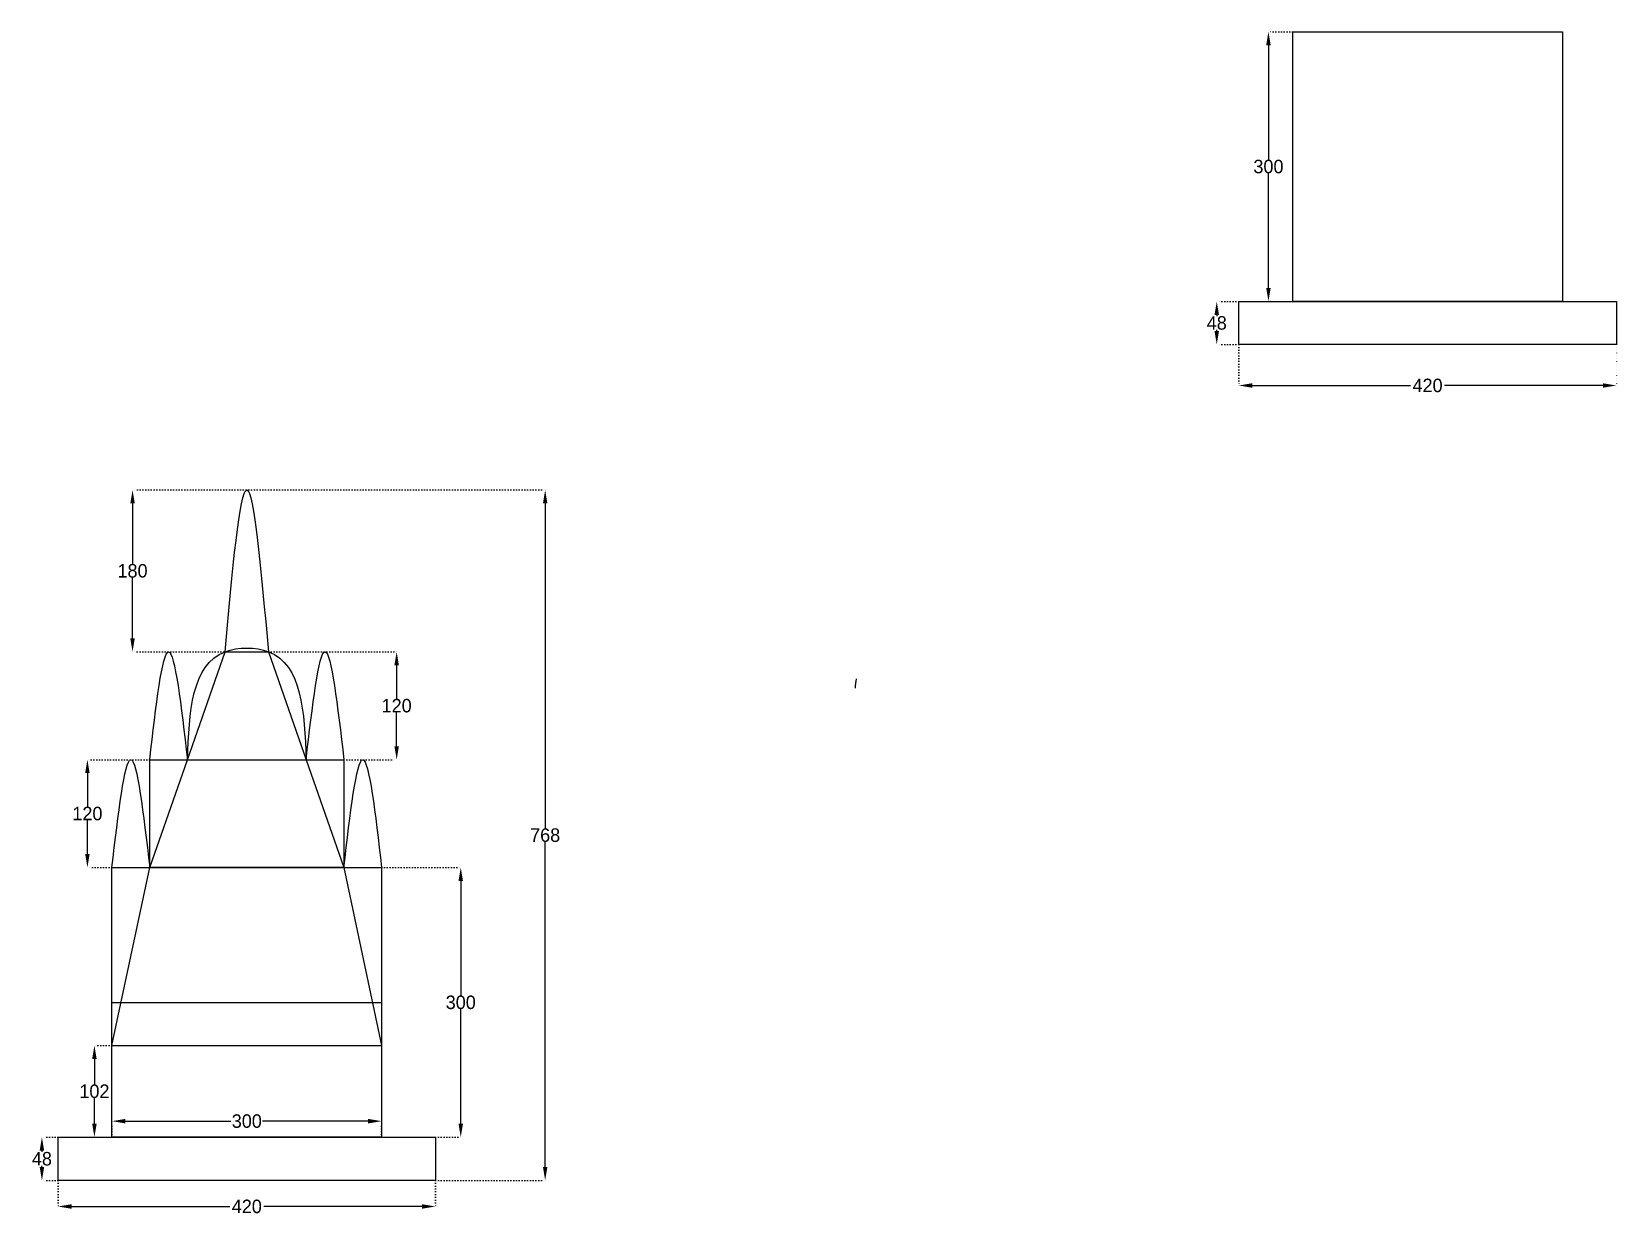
# Model space of a CAD drawing. Header units: inches. Extents: x -26 to 1736, y -84 to 1232.
import ezdxf

# ---------------------------------------------------------------- set-up
doc = ezdxf.new("R2010")
doc.units = ezdxf.units.IN
doc.header["$MEASUREMENT"] = 0
doc.linetypes.add('ACAD_ISO07W100', pattern=[3, 0, -3])
doc.dimstyles.new('kamolini new', dxfattribs={"dimscale": 1.5, "dimtxt": 10, "dimasz": 10, "dimexe": 0, "dimexo": 0.0625, "dimgap": 0.09, "dimtad": 0, "dimtih": 1, "dimtoh": 1, "dimdec": 0, "dimrnd": 0.001, "dimzin": 0, "dimdsep": 46, "dimtxsty": 'Standard', "dimcen": 0, "dimclrd": 5, "dimclre": 1, "dimadec": 0, "dimazin": 0, "dimtfac": 1, "dimtdec": 0, "dimtofl": 0, "dimtmove": 0, "dimatfit": 3, "dimfxl": 10, "dimtolj": 1, "dimtzin": 0, "dimlwe": -1, "dimarcsym": 0})

# ---------------------------------------------------------------- blocks, each defined once
blk = doc.blocks.new('*D15')
at = {"color": 1, "linetype": 'ACAD_ISO07W100', "transparency": 16777216}
for p, q in [((1316.2, 932.3), (1291.8, 932.3)), ((1316.2, 884.3), (1291.8, 884.3))]:
    blk.add_line(p, q, dxfattribs=at)
at = {"color": 5, "lineweight": -2, "transparency": 16777216}
for p, q in [((1291.8, 917.3), (1291.8, 916)), ((1291.8, 899.3), (1291.8, 900.7))]:
    blk.add_line(p, q, dxfattribs=at)
at = {"color": 5, "transparency": 16777216}
for points in [[(1289.3, 917.3), (1294.3, 917.3), (1291.8, 932.3)], [(1289.3, 899.3), (1294.3, 899.3), (1291.8, 884.3)]]:
    blk.add_solid(points, dxfattribs=at)
at = {"layer": 'Defpoints', "color": 0, "transparency": 16777216}
for p in [(1316.3, 932.3), (1291.8, 884.3), (1316.3, 884.3)]:
    blk.add_point(p, dxfattribs=at)
at = {"color": 0, "transparency": 16777216, "insert": (1291.8, 908.3), "char_height": 15, "attachment_point": 5}
blk.add_mtext('\\A1;48', dxfattribs=at)
blk = doc.blocks.new('*D16')
at = {"color": 1, "linetype": 'ACAD_ISO07W100', "transparency": 16777216}
for p, q in [((1316.3, 884.3), (1316.3, 838.8)), ((1736.3, 884.3), (1736.3, 838.8))]:
    blk.add_line(p, q, dxfattribs=at)
at = {"color": 5, "lineweight": -2, "transparency": 16777216}
for p, q in [((1331.3, 838.8), (1507.4, 838.8)), ((1721.3, 838.8), (1545.1, 838.8))]:
    blk.add_line(p, q, dxfattribs=at)
at = {"color": 5, "transparency": 16777216}
for points in [[(1331.3, 841.3), (1331.3, 836.3), (1316.3, 838.8)], [(1721.3, 841.3), (1721.3, 836.3), (1736.3, 838.8)]]:
    blk.add_solid(points, dxfattribs=at)
at = {"layer": 'Defpoints', "color": 0, "transparency": 16777216}
for p in [(1316.3, 884.3), (1736.3, 884.3), (1736.3, 838.8)]:
    blk.add_point(p, dxfattribs=at)
at = {"color": 0, "transparency": 16777216, "insert": (1526.3, 838.8), "char_height": 15, "attachment_point": 5}
blk.add_mtext('\\A1;420', dxfattribs=at)
blk = doc.blocks.new('*D17')
at = {"color": 1, "linetype": 'ACAD_ISO07W100', "transparency": 16777216}
for p, q in [((1376.2, 1232.3), (1349.3, 1232.3)), ((1376.2, 932.3), (1349.3, 932.3))]:
    blk.add_line(p, q, dxfattribs=at)
at = {"color": 5, "lineweight": -2, "transparency": 16777216}
for p, q in [((1349.3, 1217.3), (1349.3, 1090)), ((1349.3, 947.3), (1349.3, 1074.7))]:
    blk.add_line(p, q, dxfattribs=at)
at = {"color": 5, "transparency": 16777216}
for points in [[(1346.8, 1217.3), (1351.8, 1217.3), (1349.3, 1232.3)], [(1346.8, 947.3), (1351.8, 947.3), (1349.3, 932.3)]]:
    blk.add_solid(points, dxfattribs=at)
at = {"layer": 'Defpoints', "color": 0, "transparency": 16777216}
for p in [(1376.3, 1232.3), (1349.3, 932.3), (1376.3, 932.3)]:
    blk.add_point(p, dxfattribs=at)
at = {"color": 0, "transparency": 16777216, "insert": (1349.3, 1082.3), "char_height": 15, "attachment_point": 5}
blk.add_mtext('\\A1;300', dxfattribs=at)
blk = doc.blocks.new('*D18')
at = {"color": 1, "linetype": 'ACAD_ISO07W100', "transparency": 16777216}
for p, q in [((2.8, -45.5), (2.8, -74.4)), ((422.8, -45.5), (422.8, -74.4))]:
    blk.add_line(p, q, dxfattribs=at)
at = {"color": 5, "lineweight": -2, "transparency": 16777216}
for p, q in [((17.8, -74.4), (193.9, -74.4)), ((407.8, -74.4), (231.7, -74.4))]:
    blk.add_line(p, q, dxfattribs=at)
at = {"color": 5, "transparency": 16777216}
for points in [[(17.8, -71.9), (17.8, -76.9), (2.8, -74.4)], [(407.8, -71.9), (407.8, -76.9), (422.8, -74.4)]]:
    blk.add_solid(points, dxfattribs=at)
at = {"layer": 'Defpoints', "color": 0, "transparency": 16777216}
for p in [(2.8, -45.4, 1336.1), (422.8, -45.4, 1336.1), (2.8, -74.4)]:
    blk.add_point(p, dxfattribs=at)
at = {"color": 0, "transparency": 16777216, "insert": (212.8, -74.4), "char_height": 15, "attachment_point": 5}
blk.add_mtext('\\A1;420', dxfattribs=at)
blk = doc.blocks.new('*D19')
at = {"color": 1, "linetype": 'ACAD_ISO07W100', "transparency": 16777216}
for p, q in [((2.7, 2.6), (-15.1, 2.6)), ((2.7, -45.4), (-15.1, -45.4))]:
    blk.add_line(p, q, dxfattribs=at)
at = {"color": 5, "lineweight": -2, "transparency": 16777216}
for p, q in [((-15.1, -12.4), (-15.1, -13.7)), ((-15.1, -30.4), (-15.1, -29))]:
    blk.add_line(p, q, dxfattribs=at)
at = {"color": 5, "transparency": 16777216}
for points in [[(-17.6, -12.4), (-12.6, -12.4), (-15.1, 2.6)], [(-17.6, -30.4), (-12.6, -30.4), (-15.1, -45.4)]]:
    blk.add_solid(points, dxfattribs=at)
at = {"layer": 'Defpoints', "color": 0, "transparency": 16777216}
for p in [(-15.1, 2.6), (2.8, 2.6, 1336.1), (2.8, -45.4, 1336.1)]:
    blk.add_point(p, dxfattribs=at)
at = {"color": 0, "transparency": 16777216, "insert": (-15.1, -21.4), "char_height": 15, "attachment_point": 5}
blk.add_mtext('\\A1;48', dxfattribs=at)
blk = doc.blocks.new('*D20')
at = {"color": 1, "linetype": 'ACAD_ISO07W100', "transparency": 16777216}
for p, q in [((62.8, 2.7), (62.8, 20.5)), ((362.8, 2.7), (362.8, 20.5))]:
    blk.add_line(p, q, dxfattribs=at)
at = {"color": 5, "lineweight": -2, "transparency": 16777216}
for p, q in [((77.8, 20.5), (195.2, 20.5)), ((347.8, 20.5), (230.4, 20.5))]:
    blk.add_line(p, q, dxfattribs=at)
at = {"color": 5, "transparency": 16777216}
for points in [[(77.8, 23), (77.8, 18), (62.8, 20.5)], [(347.8, 23), (347.8, 18), (362.8, 20.5)]]:
    blk.add_solid(points, dxfattribs=at)
at = {"layer": 'Defpoints', "color": 0, "transparency": 16777216}
for p in [(362.8, 20.5), (62.8, 2.6, 1336.1), (362.8, 2.6, 1336.1)]:
    blk.add_point(p, dxfattribs=at)
at = {"color": 0, "transparency": 16777216, "insert": (212.8, 20.5), "char_height": 15, "attachment_point": 5}
blk.add_mtext('\\A1;300', dxfattribs=at)
blk = doc.blocks.new('*D21')
at = {"color": 1, "linetype": 'ACAD_ISO07W100', "transparency": 16777216}
for p, q in [((62.7, 104.7), (43.3, 104.7)), ((62.7, 2.6), (43.3, 2.6))]:
    blk.add_line(p, q, dxfattribs=at)
at = {"color": 5, "lineweight": -2, "transparency": 16777216}
for p, q in [((43.3, 89.7), (43.3, 61.3)), ((43.3, 17.6), (43.3, 46))]:
    blk.add_line(p, q, dxfattribs=at)
at = {"color": 5, "transparency": 16777216}
for points in [[(40.8, 89.7), (45.8, 89.7), (43.3, 104.7)], [(40.8, 17.6), (45.8, 17.6), (43.3, 2.6)]]:
    blk.add_solid(points, dxfattribs=at)
at = {"layer": 'Defpoints', "color": 0, "transparency": 16777216}
for p in [(43.3, 104.7), (62.8, 104.7), (62.8, 2.6, 1336.1)]:
    blk.add_point(p, dxfattribs=at)
at = {"color": 0, "transparency": 16777216, "insert": (43.3, 53.7), "char_height": 15, "attachment_point": 5}
blk.add_mtext('\\A1;102', dxfattribs=at)
blk = doc.blocks.new('*D23')
at = {"color": 1, "linetype": 'ACAD_ISO07W100', "transparency": 16777216}
for p, q in [((236.9, 722.6), (544.7, 722.6)), ((422.9, -45.4), (544.7, -45.4))]:
    blk.add_line(p, q, dxfattribs=at)
at = {"color": 5, "lineweight": -2, "transparency": 16777216}
for p, q in [((544.7, 707.6), (544.7, 346.3)), ((544.7, -30.4), (544.7, 331))]:
    blk.add_line(p, q, dxfattribs=at)
at = {"color": 5, "transparency": 16777216}
for points in [[(542.2, 707.6), (547.2, 707.6), (544.7, 722.6)], [(542.2, -30.4), (547.2, -30.4), (544.7, -45.4)]]:
    blk.add_solid(points, dxfattribs=at)
at = {"layer": 'Defpoints', "color": 0, "transparency": 16777216}
for p in [(236.8, 722.6, 1336.1), (422.8, -45.4, 1336.1), (544.7, -45.4)]:
    blk.add_point(p, dxfattribs=at)
at = {"color": 0, "transparency": 16777216, "insert": (544.7, 338.6), "char_height": 15, "attachment_point": 5}
blk.add_mtext('\\A1;768', dxfattribs=at)
blk = doc.blocks.new('*D24')
at = {"color": 1, "linetype": 'ACAD_ISO07W100', "transparency": 16777216}
for p, q in [((104.7, 422.6), (35.5, 422.6)), ((62.7, 302.6), (35.5, 302.6))]:
    blk.add_line(p, q, dxfattribs=at)
at = {"color": 5, "lineweight": -2, "transparency": 16777216}
for p, q in [((35.5, 407.6), (35.5, 370.3)), ((35.5, 317.6), (35.5, 355))]:
    blk.add_line(p, q, dxfattribs=at)
at = {"color": 5, "transparency": 16777216}
for points in [[(33, 407.6), (38, 407.6), (35.5, 422.6)], [(33, 317.6), (38, 317.6), (35.5, 302.6)]]:
    blk.add_solid(points, dxfattribs=at)
at = {"layer": 'Defpoints', "color": 0, "transparency": 16777216}
for p in [(35.5, 422.6), (104.8, 422.6, 1336.1), (62.8, 302.6, 1336.1)]:
    blk.add_point(p, dxfattribs=at)
at = {"color": 0, "transparency": 16777216, "insert": (35.5, 362.6), "char_height": 15, "attachment_point": 5}
blk.add_mtext('\\A1;120', dxfattribs=at)
blk = doc.blocks.new('*D25')
at = {"color": 1, "linetype": 'ACAD_ISO07W100', "transparency": 16777216}
for p, q in [((236.9, 542.6), (379.5, 542.6)), ((320.9, 422.6), (379.5, 422.6))]:
    blk.add_line(p, q, dxfattribs=at)
at = {"color": 5, "lineweight": -2, "transparency": 16777216}
for p, q in [((379.5, 527.6), (379.5, 490.3)), ((379.5, 437.6), (379.5, 475))]:
    blk.add_line(p, q, dxfattribs=at)
at = {"color": 5, "transparency": 16777216}
for points in [[(377, 527.6), (382, 527.6), (379.5, 542.6)], [(377, 437.6), (382, 437.6), (379.5, 422.6)]]:
    blk.add_solid(points, dxfattribs=at)
at = {"layer": 'Defpoints', "color": 0, "transparency": 16777216}
for p in [(236.8, 542.6, 1336.1), (379.5, 542.6), (320.8, 422.6, 1336.1)]:
    blk.add_point(p, dxfattribs=at)
at = {"color": 0, "transparency": 16777216, "insert": (379.5, 482.6), "char_height": 15, "attachment_point": 5}
blk.add_mtext('\\A1;120', dxfattribs=at)
blk = doc.blocks.new('*D26')
at = {"color": 1, "linetype": 'ACAD_ISO07W100', "transparency": 16777216}
for p, q in [((236.8, 722.6), (85.7, 722.6)), ((236.7, 542.6), (85.7, 542.6))]:
    blk.add_line(p, q, dxfattribs=at)
at = {"color": 5, "lineweight": -2, "transparency": 16777216}
for p, q in [((85.7, 707.6), (85.7, 640.3)), ((85.7, 557.6), (85.7, 625))]:
    blk.add_line(p, q, dxfattribs=at)
at = {"color": 5, "transparency": 16777216}
for points in [[(83.2, 707.6), (88.2, 707.6), (85.7, 722.6)], [(83.2, 557.6), (88.2, 557.6), (85.7, 542.6)]]:
    blk.add_solid(points, dxfattribs=at)
at = {"layer": 'Defpoints', "color": 0, "transparency": 16777216}
for p in [(236.9, 722.6), (85.7, 542.6), (236.8, 542.6, 1336.1)]:
    blk.add_point(p, dxfattribs=at)
at = {"color": 0, "transparency": 16777216, "insert": (85.7, 632.6), "char_height": 15, "attachment_point": 5}
blk.add_mtext('\\A1;180', dxfattribs=at)
blk = doc.blocks.new('*D28')
at = {"color": 1, "linetype": 'ACAD_ISO07W100', "transparency": 16777216}
for p, q in [((362.9, 302.6), (450.8, 302.6)), ((422.9, 2.6), (450.8, 2.6))]:
    blk.add_line(p, q, dxfattribs=at)
at = {"color": 5, "lineweight": -2, "transparency": 16777216}
for p, q in [((450.8, 287.6), (450.8, 160.3)), ((450.8, 17.6), (450.8, 145))]:
    blk.add_line(p, q, dxfattribs=at)
at = {"color": 5, "transparency": 16777216}
for points in [[(448.3, 287.6), (453.3, 287.6), (450.8, 302.6)], [(448.3, 17.6), (453.3, 17.6), (450.8, 2.6)]]:
    blk.add_solid(points, dxfattribs=at)
at = {"layer": 'Defpoints', "color": 0, "transparency": 16777216}
for p in [(362.8, 302.6, 1336.1), (422.8, 2.6, 1336.1), (450.8, 2.6)]:
    blk.add_point(p, dxfattribs=at)
at = {"color": 0, "transparency": 16777216, "insert": (450.8, 152.6), "char_height": 15, "attachment_point": 5}
blk.add_mtext('\\A1;300', dxfattribs=at)

msp = doc.modelspace()

# ---------------------------------------------------------------- linework, layer by layer
at = {"elevation": -1336.1}
msp.add_lwpolyline([(1316.3, 932.3), (1376.3, 932.3), (1376.3, 1232.3), (1676.3, 1232.3), (1676.3, 932.3), (1376.3, 932.3)], dxfattribs=at)
msp.add_lwpolyline([(1316.3, 932.3), (1736.3, 932.3), (1736.3, 884.3), (1316.3, 884.3)], close=True, dxfattribs=at)
for points in [[(62.8, 104.6), (104.8, 302.6), (146.8, 422.6), (188.8, 542.6), (236.8, 542.6), (278.8, 422.6), (320.8, 302.6), (362.8, 104.6)], [(62.8, 302.6), (104.8, 302.6), (104.8, 422.6), (320.8, 422.6), (320.8, 302.6), (104.8, 302.6)], [(2.8, 2.6), (62.8, 2.6), (62.8, 302.6), (362.8, 302.6), (362.8, 2.6), (62.8, 2.6)], [(62.8, 2.6), (62.8, 152.6), (212.8, 152.6), (362.8, 152.6)], [(62.8, 2.6), (62.8, 104.6), (362.8, 104.6), (362.8, 2.6)], [(2.8, 2.6), (422.8, 2.6)], [(422.8, 2.6), (422.8, -45.4), (2.8, -45.4), (2.8, 2.6)]]:
    msp.add_lwpolyline(points)
msp.add_arc((939, 502.1, -1336.1), 49.5, 167.7438, 180)
for points in [[(188.8, 542.6), (196.8, 632.6), (212.8, 812.6), (228.8, 632.6), (236.8, 542.6)], [(104.8, 422.6), (111.8, 482.6), (125.8, 602.6), (139.8, 482.6), (146.8, 422.6)], [(278.8, 422.6), (285.8, 482.6), (299.8, 602.6), (313.8, 482.6), (320.8, 422.6)], [(62.8, 302.6), (69.8, 362.6), (83.8, 482.6), (97.8, 362.6), (104.8, 302.6)], [(320.8, 302.6), (327.8, 362.6), (341.8, 482.6), (355.8, 362.6), (362.8, 302.6)]]:
    msp.add_open_spline(points, degree=3)
msp.add_open_spline([(146.8, 422.6), (148.9, 475.4), (151.7, 548.1), (273.9, 548.1), (276.7, 475.4), (278.8, 422.6)], degree=3, knots=[0, 0, 0, 0, 127.137721, 175.137721, 302.275441, 302.275441, 302.275441, 302.275441])

# ---------------------------------------------------------------- dimensions: what is measured, and where the dimension line sits
for base, p1, p2, picture, middle in [((1349.3, 932.3, -1336.1), (1376.3, 1232.3, -1336.1), (1376.3, 932.3, -1336.1), '*D17', (1349.3, 1082.3, -1336.1)), ((1291.8, 884.3, -1336.1), (1316.3, 932.3, -1336.1), (1316.3, 884.3, -1336.1), '*D15', (1291.8, 908.3, -1336.1)), ((85.7, 542.6, -1336.1), (236.9, 722.6, -1336.1), (236.8, 542.6), '*D26', (85.7, 632.6, -1336.1)), ((544.7, -45.4, -1336.1), (236.8, 722.6), (422.8, -45.4), '*D23', (544.7, 338.6, -1336.1)), ((379.5, 542.6, -1336.1), (320.8, 422.6), (236.8, 542.6), '*D25', (379.5, 482.6, -1336.1)), ((35.5, 422.6, -1336.1), (62.8, 302.6), (104.8, 422.6), '*D24', (35.5, 362.6, -1336.1)), ((450.8, 2.6, -1336.1), (362.8, 302.6), (422.8, 2.6), '*D28', (450.8, 152.6, -1336.1)), ((43.3, 104.7, -1336.1), (62.8, 2.6), (62.8, 104.7, -1336.1), '*D21', (43.3, 53.7, -1336.1)), ((-15.1, 2.6, -1336.1), (2.8, -45.4), (2.8, 2.6), '*D19', (-15.1, -21.4, -1336.1))]:
    dim = msp.add_linear_dim(base=base, p1=p1, p2=p2, angle=90, dimstyle='kamolini new')
    dim.commit()
    dim.dimension.update_dxf_attribs({"geometry": picture, "text_midpoint": middle})
for base, p1, p2, picture, middle in [((1736.3, 838.8, -1336.1), (1316.3, 884.3, -1336.1), (1736.3, 884.3, -1336.1), '*D16', (1526.3, 838.8, -1336.1)), ((362.8, 20.5, -1336.1), (62.8, 2.6), (362.8, 2.6), '*D20', (212.8, 20.5, -1336.1)), ((2.8, -74.4, -1336.1), (422.8, -45.4), (2.8, -45.4), '*D18', (212.8, -74.4, -1336.1))]:
    dim = msp.add_linear_dim(base=base, p1=p1, p2=p2, dimstyle='kamolini new')
    dim.commit()
    dim.dimension.update_dxf_attribs({"geometry": picture, "text_midpoint": middle})

doc.saveas('drawing.dxf')
